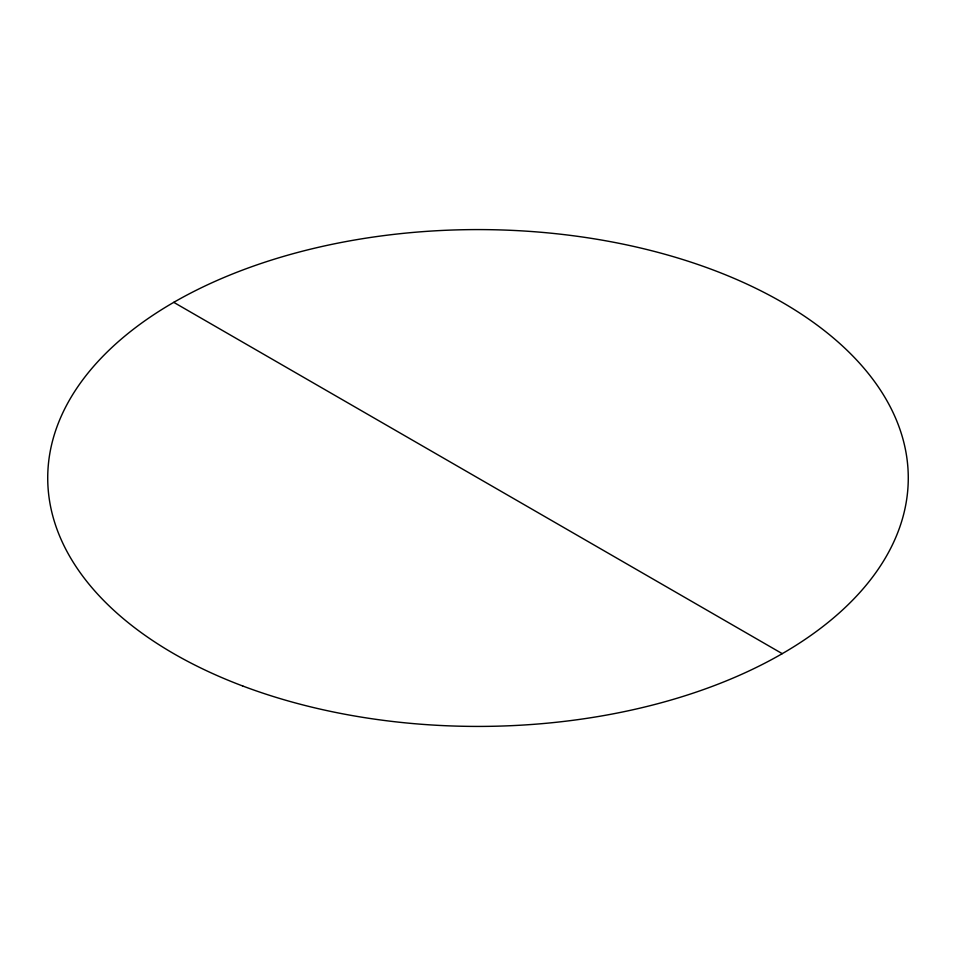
<?xml version="1.0" encoding="UTF-8"?>
<svg xmlns="http://www.w3.org/2000/svg" width="956" height="956" viewBox="0 0 956 956"><rect width="100%" height="100%" fill="white"/><g stroke="black" fill="none" stroke-linecap="round" stroke-linejoin="round"><path stroke-width="1.43" d="M173.753 302.347L782.247 653.653M242.776 686.014A430.272 248.417 0 0 0 907.626 491.611A430.272 248.417 0 0 0 283.597 256.387A430.272 248.417 0 0 0 242.776 686.014"/></g></svg>
